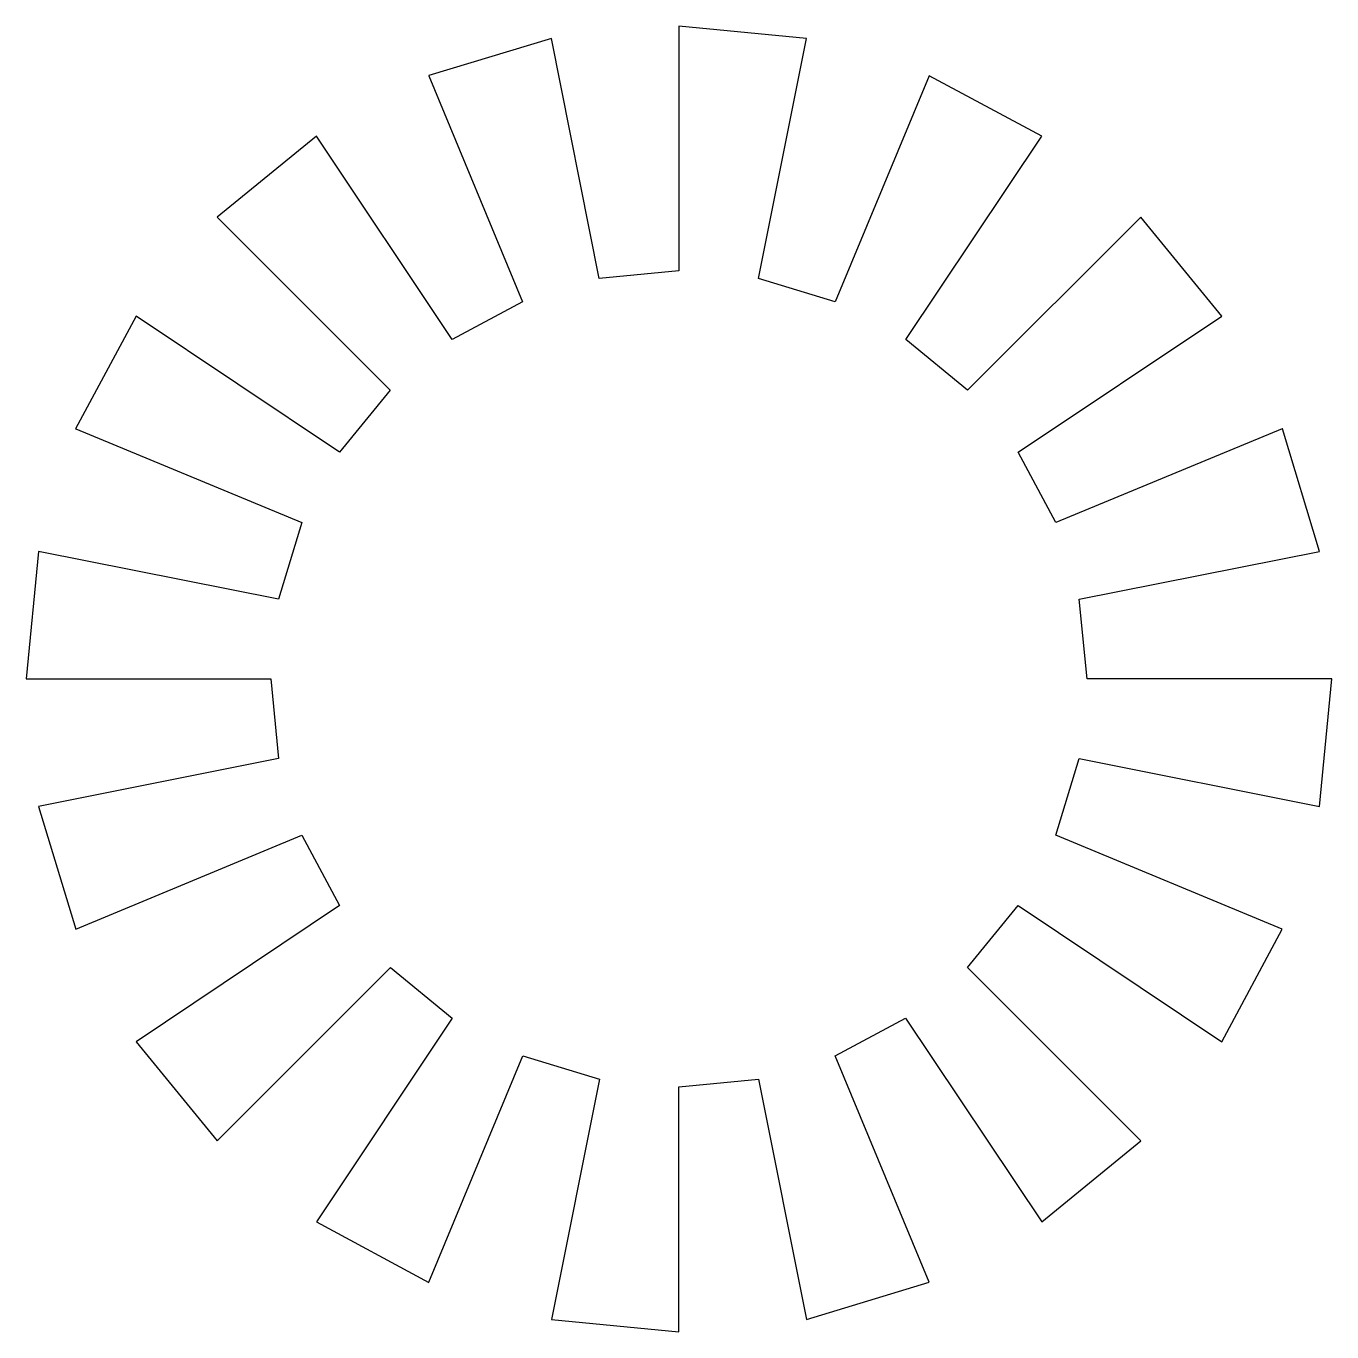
# Model space of a CAD drawing. Extents: x 0 to 0.63, y 0 to 0.63.
import ezdxf

# ---------------------------------------------------------------- set-up
doc = ezdxf.new("R2010")
doc.units = 0
doc.layers.get('0').update_dxf_attribs({"linetype": 'CONTINUOUS'})

msp = doc.modelspace()

# ---------------------------------------------------------------- linework, layer by layer
at = {"color": 0}
msp.add_lwpolyline([(0.62386, 0.25347), (0.62983, 0.315), (0.51172, 0.315), (0.50792, 0.35335), (0.62386, 0.37636), (0.60596, 0.43555), (0.60585, 0.43555), (0.49669, 0.39035), (0.47857, 0.42426), (0.57682, 0.48985), (0.53765, 0.53765), (0.4541, 0.45416), (0.42426, 0.47862), (0.48985, 0.57682), (0.43555, 0.60585), (0.3903, 0.4968), (0.3533, 0.50803), (0.37636, 0.62386), (0.31483, 0.62983), (0.31483, 0.51183), (0.27648, 0.50803), (0.25347, 0.62386), (0.19428, 0.60596), (0.19428, 0.60585), (0.23947, 0.49685), (0.20551, 0.47868), (0.14003, 0.57682), (0.09223, 0.53765), (0.17567, 0.45421), (0.1512, 0.42432), (0.05306, 0.48985), (0.02387, 0.43555), (0.02403, 0.43555), (0.13303, 0.39035), (0.1218, 0.35335), (0.00597, 0.37636), (0, 0.315), (0.118, 0.315), (0.1218, 0.27653), (0.00597, 0.25347), (0.02403, 0.19428), (0.13303, 0.23953), (0.1512, 0.20562), (0.05306, 0.13997), (0.09223, 0.09223), (0.17573, 0.17573), (0.20557, 0.15126), (0.14003, 0.05306), (0.19428, 0.02387), (0.19428, 0.02403), (0.23953, 0.13314), (0.27653, 0.12196), (0.25347, 0.00597), (0.31483, 0), (0.31483, 0.11816), (0.3533, 0.12196), (0.37636, 0.00597), (0.43555, 0.02403), (0.3903, 0.13319), (0.42421, 0.15131), (0.48985, 0.05306), (0.53765, 0.09223), (0.45405, 0.17578), (0.47852, 0.20567), (0.57682, 0.13997), (0.60585, 0.19428), (0.49669, 0.23958), (0.50792, 0.27659), (0.62386, 0.25347)], close=True, dxfattribs=at)

doc.saveas('drawing.dxf')
